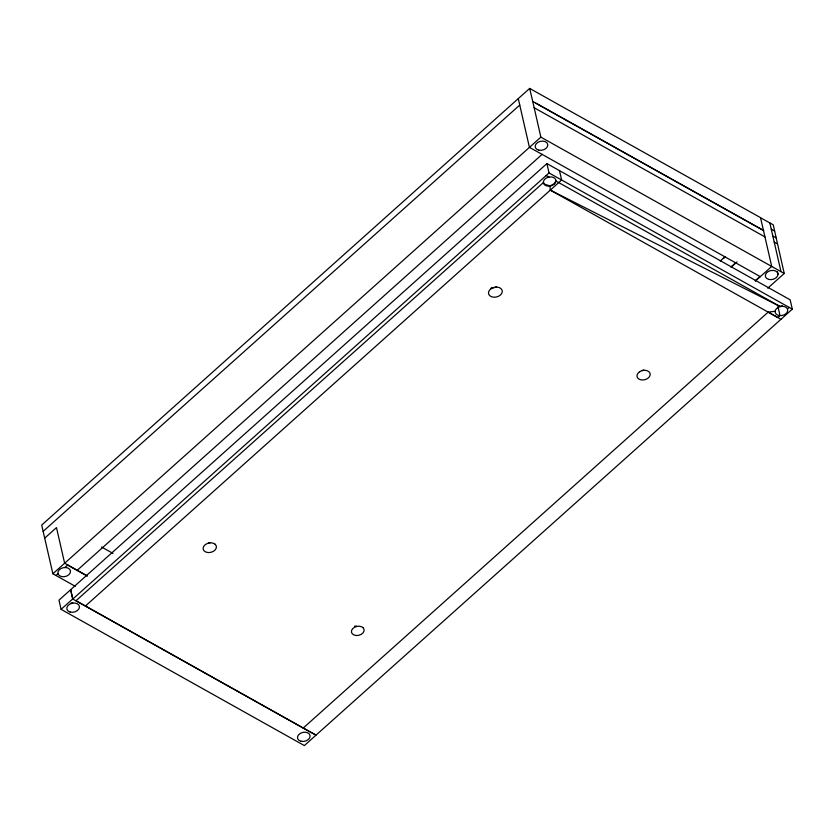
<?xml version="1.0" encoding="UTF-8"?>
<svg xmlns="http://www.w3.org/2000/svg" width="834" height="834" viewBox="0 0 834 834"><rect width="100%" height="100%" fill="white"/><g stroke="black" fill="none" stroke-linecap="round" stroke-linejoin="round"><path stroke-width="1.25" d="M75.227 586.281L52.876 573.761L41.7 525.076L529.663 88.425L760.514 217.632L771.721 266.421L755.448 280.995M535.866 103.197L763.663 230.559L532.728 101.435L529.663 88.425M43.139 531.383L519.749 105.053L518.31 98.735M44.713 538.118L56.483 527.599L64.645 563.231L87.455 576.002M52.876 573.761L540.87 137.151L532.728 101.435M55.951 575.481L58.057 573.604M64.812 567.558L67.773 564.983M77.239 570.279L542.1 154.373L760.295 276.648M780.28 306.359L779.926 306.693A6.38 4.524 -12.7 0 0 775.38 310.363L775.13 311.572A6.38 4.524 -12.7 0 0 779.675 315.575L781.302 315.575A6.38 4.524 -12.7 0 0 787.557 309.216L786.962 308.163A6.38 4.524 -12.7 0 0 781.562 306.38L780.322 306.631L555.903 180.999L554.256 183.688L549.96 186.024L550.273 190.1L780.958 319.297L792.3 309.143L790.163 299.823L546.906 163.6L58.985 600.136L61.09 609.352L304.358 745.575L315.961 735.192L72.694 598.979L70.577 589.763M61.09 609.352L72.694 598.979M546.906 163.6L549.043 172.951L72.839 599.01L70.692 589.659M549.96 186.024L548.709 186.17A6.37 4.504 -12.9 0 1 543.414 182.74L543.445 181.551A6.37 4.504 -12.9 0 1 549.804 176.975A6.37 4.504 -12.9 0 1 555.924 180.363L555.882 181.551A6.37 4.504 -12.9 0 1 550.346 186.013L544.612 184.21L543.414 182.542L75.967 600.761L85.422 605.995L561.636 179.998L559.499 170.657M720.242 261.011L725.09 256.674M723.38 258.53L725.319 256.789M731.022 266.953L735.869 262.606M731.241 267.089L737.058 261.886M755.218 280.777L760.066 276.429M767.739 288.22L784.231 273.469L773.233 224.794L760.535 217.778M85.422 605.995L303.232 728.03L768.229 312.062L775.182 311.311M787.411 308.945L789.162 307.381M303.232 728.03L316.065 735.077L780.958 319.297M550.273 190.1L779.884 306.422M546.155 175.536L548.991 177.089M542.1 154.373L529.434 147.378L519.749 105.053M534.114 107.722L764.955 236.908M540.87 137.151L784.231 273.469M549.043 172.951L792.3 309.143M101.602 547.021L112.955 553.38M67.606 565.056L86.872 575.835M769.855 222.949L771.262 229.204L774.609 231.081M771.262 229.204L772.816 236.012L776.152 237.878M768.25 312.156L777.809 317.535L780.009 315.575L777.913 306.297M772.816 236.012L774.223 242.1L777.476 243.955M774.223 242.1L780.978 271.603M777.517 271.759L778.08 274.219M496.532 286.802A6.974 4.931 -12.9 0 1 491.299 287.793M209.991 542.58A6.755 4.775 -12.9 0 1 208.302 543.07M643.806 369.973A6.682 4.723 -12.9 0 1 642.128 370.452M356.274 626.011A6.453 4.566 -12.9 0 1 354.617 626.167M72.756 602.669A6.422 4.535 -12.9 0 1 71.119 603.024M782.271 305.682A6.724 4.754 -12.9 0 1 780.624 306.266M490.642 289.075L489.516 290.211A6.974 4.931 -12.9 0 0 490.402 296.164L491.799 296.821A6.974 4.931 -12.9 0 0 500.139 295.246L501.265 294.11A6.974 4.931 -12.9 0 0 500.379 288.168L498.982 287.501A6.974 4.931 -12.9 0 0 490.642 289.075M639.709 371.703L638.469 372.704A6.682 4.723 -12.9 0 0 638.25 378.553L639.438 379.324A6.682 4.723 -12.9 0 0 648.331 377.938A6.682 4.723 -12.9 0 0 648.571 371.453A6.682 4.723 -12.9 0 0 639.709 371.703M65.615 567.516L63.978 567.589A6.391 4.524 -12.9 0 0 57.911 573.021L58.192 574.167A6.391 4.524 -12.9 0 0 68.847 574.73A6.391 4.524 -12.9 0 0 65.615 567.516M362.936 627.585L361.789 626.834A6.453 4.566 -12.9 0 0 351.594 630.431A6.453 4.566 -12.9 0 0 358.974 635.268A6.453 4.566 -12.9 0 0 362.936 627.585M215.172 544.268L213.973 543.487A6.755 4.775 -12.9 0 0 203.298 547.24A6.755 4.775 -12.9 0 0 211.023 552.316A6.755 4.775 -12.9 0 0 215.172 544.268M70.056 612.02A6.422 4.535 -12.9 0 0 79.459 606.871A6.422 4.535 -12.9 0 0 69.868 604.077A6.422 4.535 -12.9 0 0 70.056 612.02M301.011 741.259A6.411 4.535 -12.9 0 0 310.112 735.807A6.411 4.535 -12.9 0 0 300.25 733.409A6.411 4.535 -12.9 0 0 301.011 741.259M768.667 279.411A6.411 4.535 -12.9 0 0 777.955 274.136A6.411 4.535 -12.9 0 0 768.25 271.509A6.411 4.535 -12.9 0 0 768.667 279.411M538.816 150.172A6.401 4.524 -12.9 0 0 547.771 144.616A6.401 4.524 -12.9 0 0 537.847 142.374A6.401 4.524 -12.9 0 0 538.816 150.172"/></g></svg>
